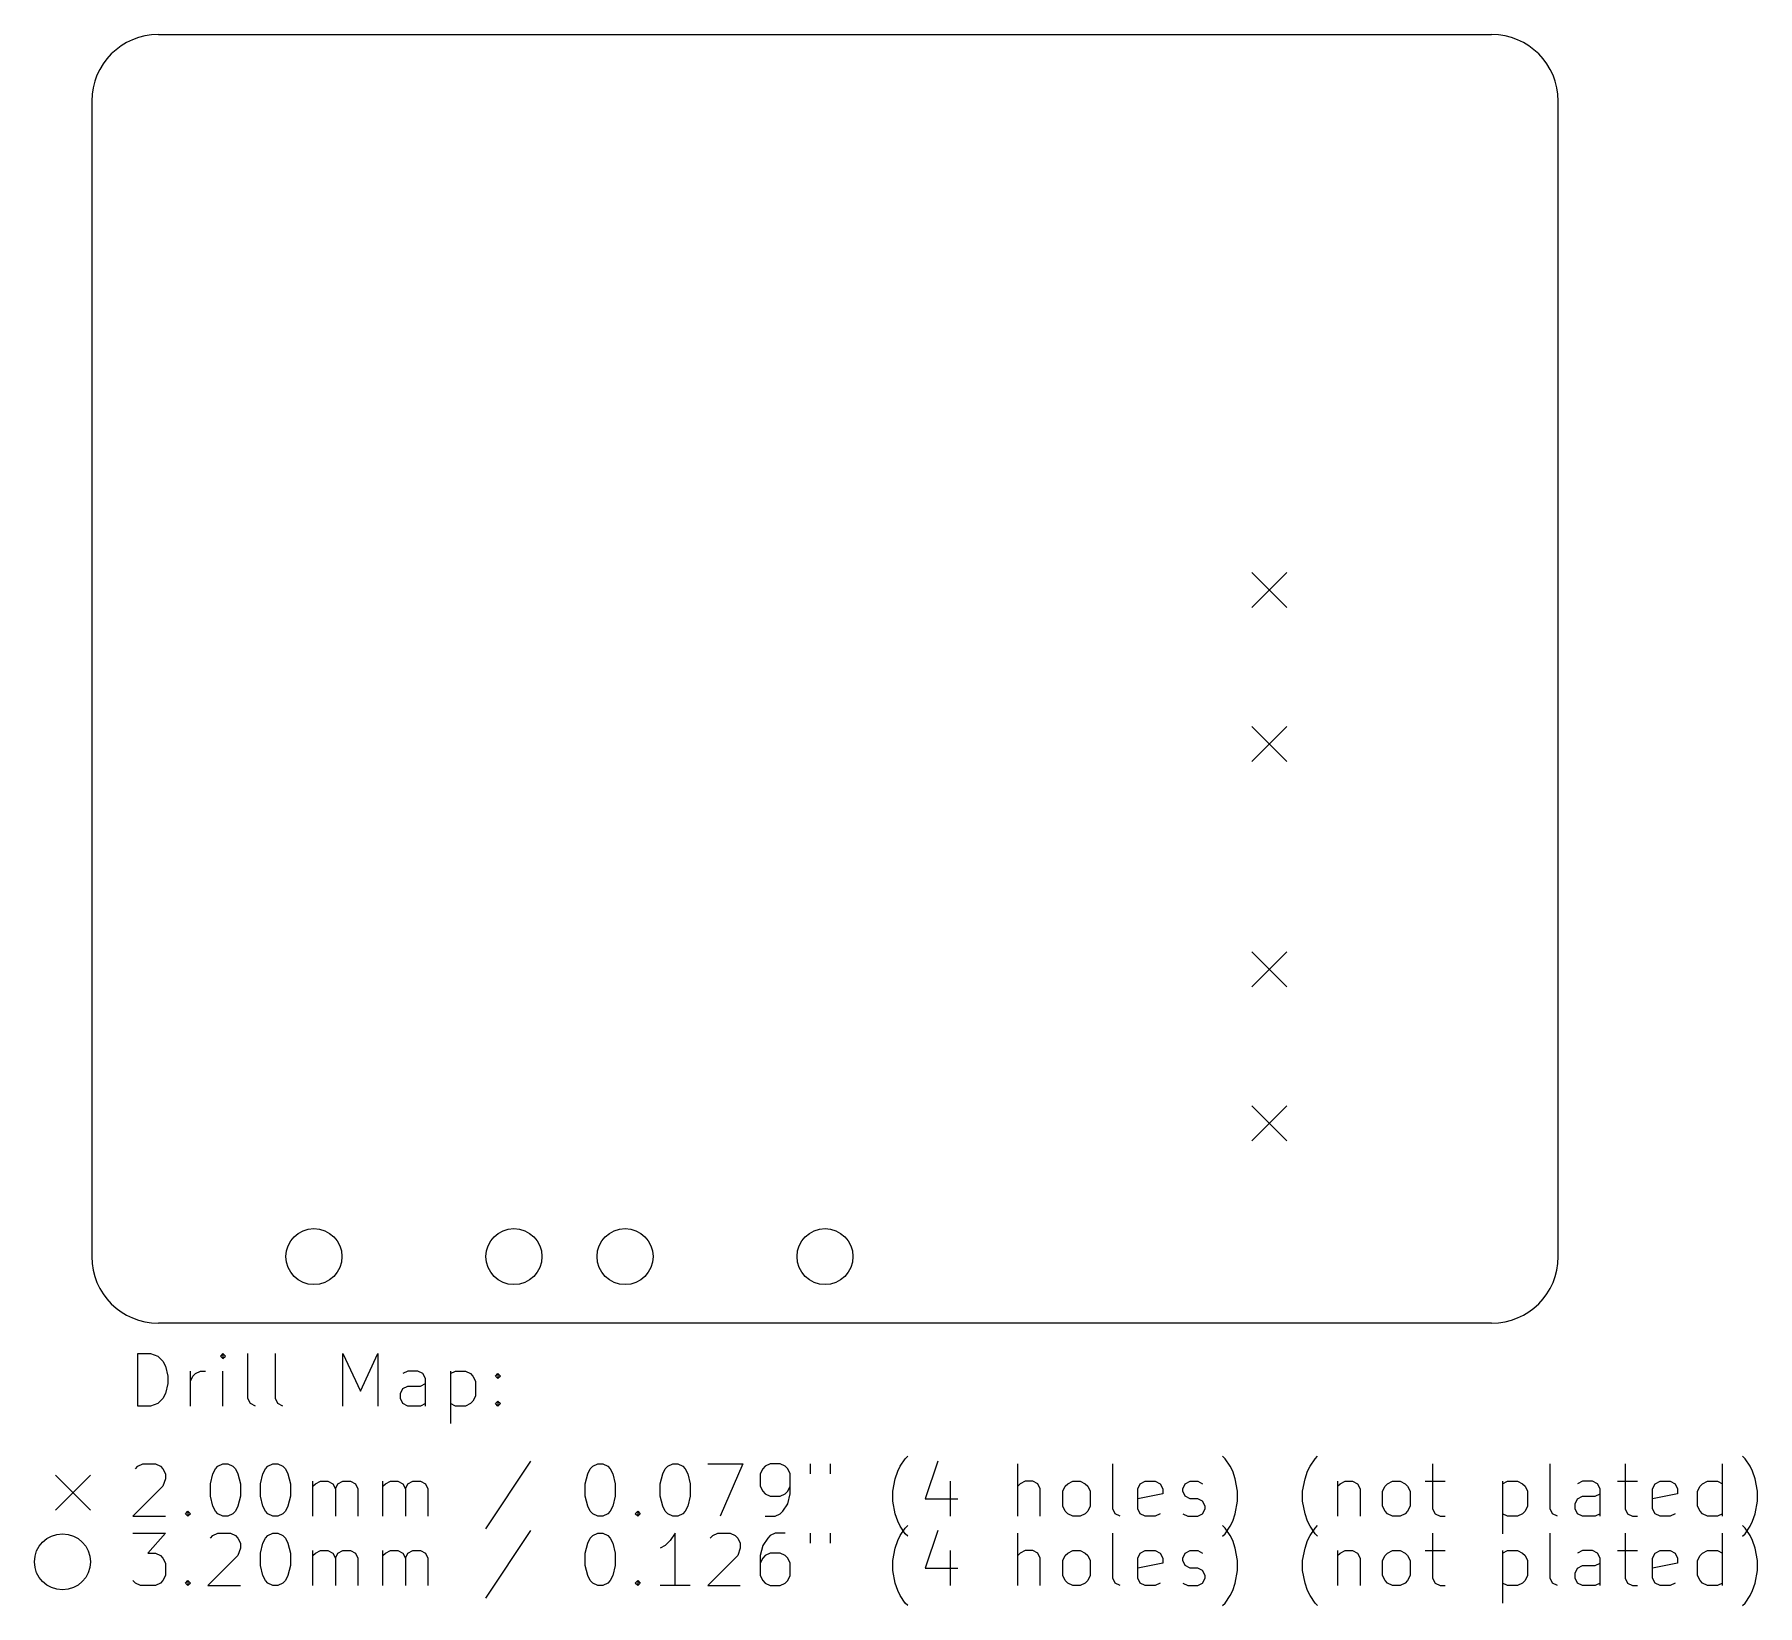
# Model space of a CAD drawing. Extents: x 97.1 to 195.5, y -124.1 to -34.3.
import ezdxf

# ---------------------------------------------------------------- set-up
doc = ezdxf.new("R2010")
doc.units = 0
doc.header["$MEASUREMENT"] = 0
doc.layers.add('BLACK', color=7, linetype='CONTINUOUS')

msp = doc.modelspace()

# ---------------------------------------------------------------- linework, layer by layer
at = {"layer": 'Black'}
for p, q in [((104.14, -34.29), (180.34, -34.29)), ((100.33, -38.1), (100.33, -104.14)), ((184.15, -104.14), (184.15, -38.1)), ((166.64, -65.04), (168.64, -67.04)), ((168.64, -65.04), (166.64, -67.04)), ((166.64, -73.84), (168.64, -75.84)), ((168.64, -73.84), (166.64, -75.84)), ((166.64, -86.72), (168.64, -88.72)), ((168.64, -86.72), (166.64, -88.72)), ((166.64, -95.52), (168.64, -97.52)), ((168.64, -95.52), (166.64, -97.52)), ((180.34, -107.95), (104.14, -107.95)), ((102.969, -112.682), (102.969, -109.682)), ((102.969, -109.682), (103.684, -109.682)), ((103.684, -109.682), (104.112, -109.825)), ((104.112, -109.825), (104.398, -110.111)), ((104.398, -110.111), (104.541, -110.396)), ((107.826, -109.682), (107.684, -109.825)), ((107.684, -109.825), (107.826, -109.968)), ((107.969, -109.825), (107.826, -109.682)), ((107.826, -109.682), (107.826, -109.968)), ((107.826, -109.968), (107.969, -109.825)), ((109.255, -112.254), (109.255, -109.682)), ((110.826, -112.254), (110.826, -109.682)), ((114.684, -112.682), (114.684, -109.682)), ((114.684, -109.682), (115.684, -111.825)), ((115.684, -111.825), (116.684, -109.682)), ((116.684, -109.682), (116.684, -112.682)), ((104.541, -110.396), (104.684, -110.968)), ((104.684, -110.968), (104.684, -111.396)), ((105.969, -112.682), (105.969, -110.682)), ((105.969, -111.254), (106.112, -110.968)), ((106.112, -110.968), (106.255, -110.825)), ((106.255, -110.825), (106.541, -110.682)), ((106.541, -110.682), (106.826, -110.682)), ((107.826, -112.682), (107.826, -110.682)), ((118.398, -110.682), (118.112, -110.825)), ((118.969, -110.682), (118.398, -110.682)), ((119.255, -110.825), (118.969, -110.682)), ((119.398, -111.111), (119.255, -110.825)), ((119.398, -112.682), (119.398, -111.111)), ((120.826, -110.682), (120.826, -113.682)), ((120.826, -110.825), (121.112, -110.682)), ((121.112, -110.682), (121.684, -110.682)), ((121.684, -110.682), (121.969, -110.825)), ((121.969, -110.825), (122.112, -110.968)), ((122.112, -110.968), (122.255, -111.254)), ((122.255, -111.254), (122.255, -112.111)), ((123.398, -110.968), (123.541, -110.825)), ((123.541, -111.111), (123.398, -110.968)), ((123.541, -110.825), (123.684, -110.968)), ((123.541, -110.825), (123.541, -111.111)), ((123.684, -110.968), (123.541, -111.111)), ((104.398, -112.254), (104.112, -112.539)), ((104.541, -111.968), (104.398, -112.254)), ((104.684, -111.396), (104.541, -111.968)), ((109.398, -112.539), (109.255, -112.254)), ((110.969, -112.539), (110.826, -112.254)), ((117.969, -111.968), (118.112, -111.682)), ((117.969, -112.254), (117.969, -111.968)), ((118.112, -112.539), (117.969, -112.254)), ((118.112, -111.682), (118.398, -111.539)), ((118.398, -111.539), (119.112, -111.539)), ((119.112, -111.539), (119.398, -111.396)), ((122.255, -112.111), (122.112, -112.396)), ((103.684, -112.682), (102.969, -112.682)), ((104.112, -112.539), (103.684, -112.682)), ((109.684, -112.682), (109.398, -112.539)), ((111.255, -112.682), (110.969, -112.539)), ((118.398, -112.682), (118.112, -112.539)), ((119.112, -112.682), (118.398, -112.682)), ((119.398, -112.539), (119.112, -112.682)), ((121.112, -112.682), (120.826, -112.539)), ((121.684, -112.682), (121.112, -112.682)), ((121.969, -112.539), (121.684, -112.682)), ((122.112, -112.396), (121.969, -112.539)), ((123.398, -112.539), (123.541, -112.396)), ((123.541, -112.682), (123.398, -112.539)), ((123.541, -112.396), (123.684, -112.539)), ((123.541, -112.396), (123.541, -112.682)), ((123.684, -112.539), (123.541, -112.682)), ((102.826, -116.268), (102.969, -116.125)), ((102.969, -116.125), (103.255, -115.982)), ((103.255, -115.982), (103.969, -115.982)), ((103.969, -115.982), (104.255, -116.125)), ((104.255, -116.125), (104.398, -116.268)), ((107.398, -116.268), (107.541, -116.125)), ((107.541, -116.125), (107.826, -115.982)), ((107.826, -115.982), (108.112, -115.982)), ((108.112, -115.982), (108.398, -116.125)), ((108.398, -116.125), (108.541, -116.268)), ((110.255, -116.268), (110.398, -116.125)), ((110.398, -116.125), (110.684, -115.982)), ((110.684, -115.982), (110.969, -115.982)), ((110.969, -115.982), (111.255, -116.125)), ((111.255, -116.125), (111.398, -116.268)), ((125.398, -115.839), (122.826, -119.696)), ((128.826, -116.268), (128.969, -116.125)), ((128.969, -116.125), (129.255, -115.982)), ((129.255, -115.982), (129.541, -115.982)), ((129.541, -115.982), (129.826, -116.125)), ((129.826, -116.125), (129.969, -116.268)), ((133.112, -116.268), (133.255, -116.125)), ((133.255, -116.125), (133.541, -115.982)), ((133.541, -115.982), (133.826, -115.982)), ((133.826, -115.982), (134.112, -116.125)), ((134.112, -116.125), (134.255, -116.268)), ((135.541, -115.982), (137.541, -115.982)), ((137.541, -115.982), (136.255, -118.982)), ((138.826, -116.125), (138.684, -116.268)), ((139.112, -115.982), (138.826, -116.125)), ((139.684, -115.982), (139.112, -115.982)), ((139.969, -116.125), (139.684, -115.982)), ((140.112, -116.268), (139.969, -116.125)), ((141.398, -115.982), (141.398, -116.554)), ((142.541, -115.982), (142.541, -116.554)), ((146.398, -116.411), (146.541, -116.125)), ((146.541, -116.125), (146.826, -115.696)), ((146.826, -115.696), (146.969, -115.554)), ((148.684, -115.839), (147.969, -117.982)), ((153.255, -118.982), (153.255, -115.982)), ((158.684, -118.554), (158.684, -115.982)), ((165.112, -115.696), (164.969, -115.554)), ((165.398, -116.125), (165.112, -115.696)), ((165.541, -116.411), (165.398, -116.125)), ((169.826, -116.411), (169.969, -116.125)), ((169.969, -116.125), (170.255, -115.696)), ((170.255, -115.696), (170.398, -115.554)), ((176.969, -115.982), (176.969, -118.554)), ((183.684, -118.554), (183.684, -115.982)), ((187.969, -115.982), (187.969, -118.554)), ((193.541, -118.982), (193.541, -115.982)), ((194.826, -115.696), (194.684, -115.554)), ((195.112, -116.125), (194.826, -115.696)), ((195.255, -116.411), (195.112, -116.125)), ((98.255, -116.625), (100.255, -118.625)), ((100.255, -116.625), (98.255, -118.625)), ((104.398, -116.268), (104.541, -116.554)), ((104.541, -116.839), (104.398, -117.268)), ((104.541, -116.554), (104.541, -116.839)), ((107.112, -117.125), (107.255, -116.554)), ((107.112, -117.839), (107.112, -117.125)), ((107.255, -116.554), (107.398, -116.268)), ((108.541, -116.268), (108.684, -116.554)), ((108.684, -116.554), (108.826, -117.125)), ((108.826, -117.125), (108.826, -117.839)), ((109.969, -117.125), (110.112, -116.554)), ((109.969, -117.839), (109.969, -117.125)), ((110.112, -116.554), (110.255, -116.268)), ((111.398, -116.268), (111.541, -116.554)), ((111.541, -116.554), (111.684, -117.125)), ((111.684, -117.125), (111.684, -117.839)), ((112.969, -118.982), (112.969, -116.982)), ((112.969, -117.268), (113.112, -117.125)), ((113.112, -117.125), (113.398, -116.982)), ((113.398, -116.982), (113.826, -116.982)), ((113.826, -116.982), (114.112, -117.125)), ((114.112, -117.125), (114.255, -117.411)), ((114.255, -117.411), (114.398, -117.125)), ((114.398, -117.125), (114.684, -116.982)), ((114.684, -116.982), (115.112, -116.982)), ((115.112, -116.982), (115.398, -117.125)), ((115.398, -117.125), (115.541, -117.411)), ((116.969, -118.982), (116.969, -116.982)), ((116.969, -117.268), (117.112, -117.125)), ((117.112, -117.125), (117.398, -116.982)), ((117.398, -116.982), (117.826, -116.982)), ((117.826, -116.982), (118.112, -117.125)), ((118.112, -117.125), (118.255, -117.411)), ((118.255, -117.411), (118.398, -117.125)), ((118.398, -117.125), (118.684, -116.982)), ((118.684, -116.982), (119.112, -116.982)), ((119.112, -116.982), (119.398, -117.125)), ((119.398, -117.125), (119.541, -117.411)), ((128.541, -117.125), (128.684, -116.554)), ((128.541, -117.839), (128.541, -117.125)), ((128.684, -116.554), (128.826, -116.268)), ((129.969, -116.268), (130.112, -116.554)), ((130.112, -116.554), (130.255, -117.125)), ((130.255, -117.125), (130.255, -117.839)), ((132.826, -117.125), (132.969, -116.554)), ((132.826, -117.839), (132.826, -117.125)), ((132.969, -116.554), (133.112, -116.268)), ((134.255, -116.268), (134.398, -116.554)), ((134.398, -116.554), (134.541, -117.125)), ((134.541, -117.125), (134.541, -117.839)), ((138.684, -116.268), (138.541, -116.554)), ((138.541, -116.554), (138.541, -117.268)), ((140.255, -116.554), (140.112, -116.268)), ((140.255, -117.696), (140.255, -116.554)), ((146.112, -117.554), (146.255, -116.839)), ((146.255, -116.839), (146.398, -116.411)), ((149.398, -116.982), (149.398, -118.982)), ((153.398, -117.125), (153.255, -117.268)), ((153.684, -116.982), (153.398, -117.125)), ((154.112, -116.982), (153.684, -116.982)), ((154.398, -117.125), (154.112, -116.982)), ((154.541, -117.411), (154.398, -117.125)), ((155.969, -117.268), (156.112, -117.125)), ((156.112, -117.125), (156.398, -116.982)), ((156.398, -116.982), (156.826, -116.982)), ((156.826, -116.982), (157.112, -117.125)), ((157.112, -117.125), (157.255, -117.268)), ((160.112, -117.411), (160.255, -117.125)), ((160.255, -117.125), (160.541, -116.982)), ((160.541, -116.982), (161.112, -116.982)), ((161.112, -116.982), (161.398, -117.125)), ((161.398, -117.125), (161.541, -117.411)), ((162.684, -117.411), (162.826, -117.125)), ((162.826, -117.125), (163.112, -116.982)), ((163.112, -116.982), (163.541, -116.982)), ((163.541, -116.982), (163.826, -117.125)), ((165.684, -116.839), (165.541, -116.411)), ((165.826, -117.554), (165.684, -116.839)), ((169.541, -117.554), (169.684, -116.839)), ((169.684, -116.839), (169.826, -116.411)), ((171.541, -116.982), (171.541, -118.982)), ((171.541, -117.268), (171.684, -117.125)), ((171.684, -117.125), (171.969, -116.982)), ((171.969, -116.982), (172.398, -116.982)), ((172.398, -116.982), (172.684, -117.125)), ((172.684, -117.125), (172.826, -117.411)), ((174.255, -117.268), (174.398, -117.125)), ((174.398, -117.125), (174.684, -116.982)), ((174.684, -116.982), (175.112, -116.982)), ((175.112, -116.982), (175.398, -117.125)), ((175.398, -117.125), (175.541, -117.268)), ((176.541, -116.982), (177.684, -116.982)), ((180.969, -116.982), (180.969, -119.982)), ((180.969, -117.125), (181.255, -116.982)), ((181.255, -116.982), (181.826, -116.982)), ((181.826, -116.982), (182.112, -117.125)), ((182.112, -117.125), (182.255, -117.268)), ((185.541, -116.982), (185.255, -117.125)), ((186.112, -116.982), (185.541, -116.982)), ((186.398, -117.125), (186.112, -116.982)), ((186.541, -117.411), (186.398, -117.125)), ((187.541, -116.982), (188.684, -116.982)), ((189.541, -117.411), (189.684, -117.125)), ((189.684, -117.125), (189.969, -116.982)), ((189.969, -116.982), (190.541, -116.982)), ((190.541, -116.982), (190.826, -117.125)), ((190.826, -117.125), (190.969, -117.411)), ((192.255, -117.268), (192.398, -117.125)), ((192.398, -117.125), (192.684, -116.982)), ((192.684, -116.982), (193.255, -116.982)), ((193.255, -116.982), (193.541, -117.125)), ((195.398, -116.839), (195.255, -116.411)), ((195.541, -117.554), (195.398, -116.839)), ((104.398, -117.268), (102.684, -118.982)), ((107.255, -118.411), (107.112, -117.839)), ((108.826, -117.839), (108.684, -118.411)), ((110.112, -118.411), (109.969, -117.839)), ((111.684, -117.839), (111.541, -118.411)), ((114.255, -117.411), (114.255, -118.982)), ((115.541, -117.411), (115.541, -118.982)), ((118.255, -117.411), (118.255, -118.982)), ((119.541, -117.411), (119.541, -118.982)), ((128.684, -118.411), (128.541, -117.839)), ((130.255, -117.839), (130.112, -118.411)), ((132.969, -118.411), (132.826, -117.839)), ((134.541, -117.839), (134.398, -118.411)), ((138.541, -117.268), (138.684, -117.554)), ((138.684, -117.554), (138.826, -117.696)), ((138.826, -117.696), (139.112, -117.839)), ((139.112, -117.839), (139.684, -117.839)), ((139.684, -117.839), (139.969, -117.696)), ((139.969, -117.696), (140.112, -117.554)), ((140.112, -117.554), (140.255, -117.268)), ((140.112, -118.268), (140.255, -117.696)), ((146.112, -118.125), (146.112, -117.554)), ((146.255, -118.839), (146.112, -118.125)), ((147.969, -117.982), (149.826, -117.982)), ((154.541, -118.982), (154.541, -117.411)), ((155.826, -117.554), (155.969, -117.268)), ((155.826, -118.411), (155.826, -117.554)), ((157.255, -117.268), (157.398, -117.554)), ((157.398, -117.554), (157.398, -118.411)), ((160.112, -118.554), (160.112, -117.411)), ((161.541, -117.696), (160.112, -117.982)), ((161.541, -117.411), (161.541, -117.696)), ((162.684, -117.554), (162.684, -117.411)), ((162.826, -117.839), (162.684, -117.554)), ((163.112, -117.982), (162.826, -117.839)), ((163.541, -117.982), (163.112, -117.982)), ((163.826, -118.125), (163.541, -117.982)), ((163.969, -118.411), (163.826, -118.125)), ((165.684, -118.839), (165.826, -118.125)), ((165.826, -118.125), (165.826, -117.554)), ((169.541, -118.125), (169.541, -117.554)), ((169.684, -118.839), (169.541, -118.125)), ((172.826, -117.411), (172.826, -118.982)), ((174.112, -117.554), (174.255, -117.268)), ((174.112, -118.411), (174.112, -117.554)), ((175.541, -117.268), (175.684, -117.554)), ((175.684, -117.554), (175.684, -118.411)), ((182.255, -117.268), (182.398, -117.554)), ((182.398, -117.554), (182.398, -118.411)), ((185.112, -118.268), (185.255, -117.982)), ((185.255, -117.982), (185.541, -117.839)), ((185.541, -117.839), (186.255, -117.839)), ((186.255, -117.839), (186.541, -117.696)), ((186.541, -118.982), (186.541, -117.411)), ((189.541, -118.554), (189.541, -117.411)), ((190.969, -117.696), (189.541, -117.982)), ((190.969, -117.411), (190.969, -117.696)), ((192.112, -117.554), (192.255, -117.268)), ((192.112, -118.411), (192.112, -117.554)), ((195.398, -118.839), (195.541, -118.125)), ((195.541, -118.125), (195.541, -117.554)), ((102.684, -118.982), (104.541, -118.982)), ((105.684, -118.839), (105.826, -118.696)), ((105.826, -118.982), (105.684, -118.839)), ((105.826, -118.696), (105.969, -118.839)), ((105.826, -118.696), (105.826, -118.982)), ((105.969, -118.839), (105.826, -118.982)), ((107.398, -118.696), (107.255, -118.411)), ((107.541, -118.839), (107.398, -118.696)), ((107.826, -118.982), (107.541, -118.839)), ((108.112, -118.982), (107.826, -118.982)), ((108.398, -118.839), (108.112, -118.982)), ((108.541, -118.696), (108.398, -118.839)), ((108.684, -118.411), (108.541, -118.696)), ((110.255, -118.696), (110.112, -118.411)), ((110.398, -118.839), (110.255, -118.696)), ((110.684, -118.982), (110.398, -118.839)), ((110.969, -118.982), (110.684, -118.982)), ((111.255, -118.839), (110.969, -118.982)), ((111.398, -118.696), (111.255, -118.839)), ((111.541, -118.411), (111.398, -118.696)), ((128.826, -118.696), (128.684, -118.411)), ((128.969, -118.839), (128.826, -118.696)), ((129.255, -118.982), (128.969, -118.839)), ((129.541, -118.982), (129.255, -118.982)), ((129.826, -118.839), (129.541, -118.982)), ((129.969, -118.696), (129.826, -118.839)), ((130.112, -118.411), (129.969, -118.696)), ((131.398, -118.839), (131.541, -118.696)), ((131.541, -118.982), (131.398, -118.839)), ((131.541, -118.696), (131.684, -118.839)), ((131.541, -118.696), (131.541, -118.982)), ((131.684, -118.839), (131.541, -118.982)), ((133.112, -118.696), (132.969, -118.411)), ((133.255, -118.839), (133.112, -118.696)), ((133.541, -118.982), (133.255, -118.839)), ((133.826, -118.982), (133.541, -118.982)), ((134.112, -118.839), (133.826, -118.982)), ((134.255, -118.696), (134.112, -118.839)), ((134.398, -118.411), (134.255, -118.696)), ((138.826, -118.982), (139.398, -118.982)), ((139.398, -118.982), (139.684, -118.839)), ((139.684, -118.839), (139.826, -118.696)), ((139.826, -118.696), (140.112, -118.268)), ((146.398, -119.268), (146.255, -118.839)), ((155.969, -118.696), (155.826, -118.411)), ((156.112, -118.839), (155.969, -118.696)), ((156.398, -118.982), (156.112, -118.839)), ((156.826, -118.982), (156.398, -118.982)), ((157.112, -118.839), (156.826, -118.982)), ((157.255, -118.696), (157.112, -118.839)), ((157.398, -118.411), (157.255, -118.696)), ((158.826, -118.839), (158.684, -118.554)), ((159.112, -118.982), (158.826, -118.839)), ((160.255, -118.839), (160.112, -118.554)), ((160.541, -118.982), (160.255, -118.839)), ((161.112, -118.982), (160.541, -118.982)), ((161.398, -118.839), (161.112, -118.982)), ((162.684, -118.839), (162.969, -118.982)), ((162.969, -118.982), (163.541, -118.982)), ((163.541, -118.982), (163.826, -118.839)), ((163.826, -118.839), (163.969, -118.554)), ((163.969, -118.554), (163.969, -118.411)), ((165.541, -119.268), (165.684, -118.839)), ((169.826, -119.268), (169.684, -118.839)), ((174.255, -118.696), (174.112, -118.411)), ((174.398, -118.839), (174.255, -118.696)), ((174.684, -118.982), (174.398, -118.839)), ((175.112, -118.982), (174.684, -118.982)), ((175.398, -118.839), (175.112, -118.982)), ((175.541, -118.696), (175.398, -118.839)), ((175.684, -118.411), (175.541, -118.696)), ((176.969, -118.554), (177.112, -118.839)), ((177.112, -118.839), (177.398, -118.982)), ((177.398, -118.982), (177.684, -118.982)), ((181.255, -118.982), (180.969, -118.839)), ((181.826, -118.982), (181.255, -118.982)), ((182.112, -118.839), (181.826, -118.982)), ((182.255, -118.696), (182.112, -118.839)), ((182.398, -118.411), (182.255, -118.696)), ((183.826, -118.839), (183.684, -118.554)), ((184.112, -118.982), (183.826, -118.839)), ((185.112, -118.554), (185.112, -118.268)), ((185.255, -118.839), (185.112, -118.554)), ((185.541, -118.982), (185.255, -118.839)), ((186.255, -118.982), (185.541, -118.982)), ((186.541, -118.839), (186.255, -118.982)), ((187.969, -118.554), (188.112, -118.839)), ((188.112, -118.839), (188.398, -118.982)), ((188.398, -118.982), (188.684, -118.982)), ((189.684, -118.839), (189.541, -118.554)), ((189.969, -118.982), (189.684, -118.839)), ((190.541, -118.982), (189.969, -118.982)), ((190.826, -118.839), (190.541, -118.982)), ((192.255, -118.696), (192.112, -118.411)), ((192.398, -118.839), (192.255, -118.696)), ((192.684, -118.982), (192.398, -118.839)), ((193.255, -118.982), (192.684, -118.982)), ((193.541, -118.839), (193.255, -118.982)), ((195.255, -119.268), (195.398, -118.839)), ((102.684, -119.942), (104.541, -119.942)), ((104.541, -119.942), (103.541, -121.085)), ((107.112, -120.228), (107.255, -120.085)), ((107.255, -120.085), (107.541, -119.942)), ((107.541, -119.942), (108.255, -119.942)), ((108.255, -119.942), (108.541, -120.085)), ((108.541, -120.085), (108.684, -120.228)), ((110.255, -120.228), (110.398, -120.085)), ((110.398, -120.085), (110.684, -119.942)), ((110.684, -119.942), (110.969, -119.942)), ((110.969, -119.942), (111.255, -120.085)), ((111.255, -120.085), (111.398, -120.228)), ((125.398, -119.799), (122.826, -123.656)), ((128.826, -120.228), (128.969, -120.085)), ((128.969, -120.085), (129.255, -119.942)), ((129.255, -119.942), (129.541, -119.942)), ((129.541, -119.942), (129.826, -120.085)), ((129.826, -120.085), (129.969, -120.228)), ((133.684, -119.942), (133.398, -120.371)), ((133.684, -122.942), (133.684, -119.942)), ((135.684, -120.228), (135.826, -120.085)), ((135.826, -120.085), (136.112, -119.942)), ((136.112, -119.942), (136.826, -119.942)), ((136.826, -119.942), (137.112, -120.085)), ((137.112, -120.085), (137.255, -120.228)), ((139.112, -120.085), (138.969, -120.228)), ((139.398, -119.942), (139.112, -120.085)), ((139.969, -119.942), (139.398, -119.942)), ((141.398, -119.942), (141.398, -120.514)), ((142.541, -119.942), (142.541, -120.514)), ((146.541, -119.554), (146.398, -119.268)), ((146.398, -120.371), (146.541, -120.085)), ((146.826, -119.982), (146.541, -119.554)), ((146.541, -120.085), (146.826, -119.656)), ((146.826, -119.656), (146.969, -119.514)), ((146.969, -120.125), (146.826, -119.982)), ((148.684, -119.799), (147.969, -121.942)), ((153.255, -122.942), (153.255, -119.942)), ((158.684, -122.514), (158.684, -119.942)), ((165.112, -119.656), (164.969, -119.514)), ((164.969, -120.125), (165.112, -119.982)), ((165.112, -119.982), (165.398, -119.554)), ((165.398, -120.085), (165.112, -119.656)), ((165.398, -119.554), (165.541, -119.268)), ((165.541, -120.371), (165.398, -120.085)), ((169.969, -119.554), (169.826, -119.268)), ((169.826, -120.371), (169.969, -120.085)), ((170.255, -119.982), (169.969, -119.554)), ((169.969, -120.085), (170.255, -119.656)), ((170.255, -119.656), (170.398, -119.514)), ((170.398, -120.125), (170.255, -119.982)), ((176.969, -119.942), (176.969, -122.514)), ((183.684, -122.514), (183.684, -119.942)), ((187.969, -119.942), (187.969, -122.514)), ((193.541, -122.942), (193.541, -119.942)), ((194.826, -119.656), (194.684, -119.514)), ((194.684, -120.125), (194.826, -119.982)), ((194.826, -119.982), (195.112, -119.554)), ((195.112, -120.085), (194.826, -119.656)), ((195.112, -119.554), (195.255, -119.268)), ((195.255, -120.371), (195.112, -120.085)), ((103.541, -121.085), (103.969, -121.085)), ((103.969, -121.085), (104.255, -121.228)), ((108.684, -120.228), (108.826, -120.514)), ((108.826, -120.799), (108.684, -121.228)), ((108.826, -120.514), (108.826, -120.799)), ((109.969, -121.085), (110.112, -120.514)), ((109.969, -121.799), (109.969, -121.085)), ((110.112, -120.514), (110.255, -120.228)), ((111.398, -120.228), (111.541, -120.514)), ((111.541, -120.514), (111.684, -121.085)), ((111.684, -121.085), (111.684, -121.799)), ((112.969, -122.942), (112.969, -120.942)), ((112.969, -121.228), (113.112, -121.085)), ((113.112, -121.085), (113.398, -120.942)), ((113.398, -120.942), (113.826, -120.942)), ((113.826, -120.942), (114.112, -121.085)), ((114.112, -121.085), (114.255, -121.371)), ((114.255, -121.371), (114.398, -121.085)), ((114.398, -121.085), (114.684, -120.942)), ((114.684, -120.942), (115.112, -120.942)), ((115.112, -120.942), (115.398, -121.085)), ((115.398, -121.085), (115.541, -121.371)), ((116.969, -122.942), (116.969, -120.942)), ((116.969, -121.228), (117.112, -121.085)), ((117.112, -121.085), (117.398, -120.942)), ((117.398, -120.942), (117.826, -120.942)), ((117.826, -120.942), (118.112, -121.085)), ((118.112, -121.085), (118.255, -121.371)), ((118.255, -121.371), (118.398, -121.085)), ((118.398, -121.085), (118.684, -120.942)), ((118.684, -120.942), (119.112, -120.942)), ((119.112, -120.942), (119.398, -121.085)), ((119.398, -121.085), (119.541, -121.371)), ((128.541, -121.085), (128.684, -120.514)), ((128.541, -121.799), (128.541, -121.085)), ((128.684, -120.514), (128.826, -120.228)), ((129.969, -120.228), (130.112, -120.514)), ((130.112, -120.514), (130.255, -121.085)), ((130.255, -121.085), (130.255, -121.799)), ((133.112, -120.656), (132.826, -120.799)), ((133.398, -120.371), (133.112, -120.656)), ((137.255, -120.228), (137.398, -120.514)), ((137.398, -120.799), (137.255, -121.228)), ((137.398, -120.514), (137.398, -120.799)), ((138.684, -120.656), (138.541, -121.228)), ((138.969, -120.228), (138.684, -120.656)), ((139.112, -121.085), (138.826, -121.228)), ((139.684, -121.085), (139.112, -121.085)), ((139.969, -121.228), (139.684, -121.085)), ((146.112, -121.514), (146.255, -120.799)), ((146.255, -120.799), (146.398, -120.371)), ((149.398, -120.942), (149.398, -122.942)), ((153.398, -121.085), (153.255, -121.228)), ((153.684, -120.942), (153.398, -121.085)), ((154.112, -120.942), (153.684, -120.942)), ((154.398, -121.085), (154.112, -120.942)), ((154.541, -121.371), (154.398, -121.085)), ((155.969, -121.228), (156.112, -121.085)), ((156.112, -121.085), (156.398, -120.942)), ((156.398, -120.942), (156.826, -120.942)), ((156.826, -120.942), (157.112, -121.085)), ((157.112, -121.085), (157.255, -121.228)), ((160.112, -121.371), (160.255, -121.085)), ((160.255, -121.085), (160.541, -120.942)), ((160.541, -120.942), (161.112, -120.942)), ((161.112, -120.942), (161.398, -121.085)), ((161.398, -121.085), (161.541, -121.371)), ((162.684, -121.371), (162.826, -121.085)), ((162.826, -121.085), (163.112, -120.942)), ((163.112, -120.942), (163.541, -120.942)), ((163.541, -120.942), (163.826, -121.085)), ((165.684, -120.799), (165.541, -120.371)), ((165.826, -121.514), (165.684, -120.799)), ((169.541, -121.514), (169.684, -120.799)), ((169.684, -120.799), (169.826, -120.371)), ((171.541, -120.942), (171.541, -122.942)), ((171.541, -121.228), (171.684, -121.085)), ((171.684, -121.085), (171.969, -120.942)), ((171.969, -120.942), (172.398, -120.942)), ((172.398, -120.942), (172.684, -121.085)), ((172.684, -121.085), (172.826, -121.371)), ((174.255, -121.228), (174.398, -121.085)), ((174.398, -121.085), (174.684, -120.942)), ((174.684, -120.942), (175.112, -120.942)), ((175.112, -120.942), (175.398, -121.085)), ((175.398, -121.085), (175.541, -121.228)), ((176.541, -120.942), (177.684, -120.942)), ((180.969, -120.942), (180.969, -123.942)), ((180.969, -121.085), (181.255, -120.942)), ((181.255, -120.942), (181.826, -120.942)), ((181.826, -120.942), (182.112, -121.085)), ((182.112, -121.085), (182.255, -121.228)), ((185.541, -120.942), (185.255, -121.085)), ((186.112, -120.942), (185.541, -120.942)), ((186.398, -121.085), (186.112, -120.942)), ((186.541, -121.371), (186.398, -121.085)), ((187.541, -120.942), (188.684, -120.942)), ((189.541, -121.371), (189.684, -121.085)), ((189.684, -121.085), (189.969, -120.942)), ((189.969, -120.942), (190.541, -120.942)), ((190.541, -120.942), (190.826, -121.085)), ((190.826, -121.085), (190.969, -121.371)), ((192.255, -121.228), (192.398, -121.085)), ((192.398, -121.085), (192.684, -120.942)), ((192.684, -120.942), (193.255, -120.942)), ((193.255, -120.942), (193.541, -121.085)), ((195.398, -120.799), (195.255, -120.371)), ((195.541, -121.514), (195.398, -120.799)), ((104.255, -121.228), (104.398, -121.371)), ((104.398, -121.371), (104.541, -121.656)), ((104.541, -121.656), (104.541, -122.371)), ((108.684, -121.228), (106.969, -122.942)), ((110.112, -122.371), (109.969, -121.799)), ((111.684, -121.799), (111.541, -122.371)), ((114.255, -121.371), (114.255, -122.942)), ((115.541, -121.371), (115.541, -122.942)), ((118.255, -121.371), (118.255, -122.942)), ((119.541, -121.371), (119.541, -122.942)), ((128.684, -122.371), (128.541, -121.799)), ((130.255, -121.799), (130.112, -122.371)), ((137.255, -121.228), (135.541, -122.942)), ((138.541, -121.228), (138.541, -122.371)), ((138.684, -121.371), (138.541, -121.656)), ((138.826, -121.228), (138.684, -121.371)), ((140.112, -121.371), (139.969, -121.228)), ((140.255, -121.656), (140.112, -121.371)), ((140.255, -122.371), (140.255, -121.656)), ((146.112, -122.085), (146.112, -121.514)), ((146.255, -122.799), (146.112, -122.085)), ((147.969, -121.942), (149.826, -121.942)), ((154.541, -122.942), (154.541, -121.371)), ((155.826, -121.514), (155.969, -121.228)), ((155.826, -122.371), (155.826, -121.514)), ((157.255, -121.228), (157.398, -121.514)), ((157.398, -121.514), (157.398, -122.371)), ((160.112, -122.514), (160.112, -121.371)), ((161.541, -121.656), (160.112, -121.942)), ((161.541, -121.371), (161.541, -121.656)), ((162.684, -121.514), (162.684, -121.371)), ((162.826, -121.799), (162.684, -121.514)), ((163.112, -121.942), (162.826, -121.799)), ((163.541, -121.942), (163.112, -121.942)), ((163.826, -122.085), (163.541, -121.942)), ((163.969, -122.371), (163.826, -122.085)), ((165.684, -122.799), (165.826, -122.085)), ((165.826, -122.085), (165.826, -121.514)), ((169.541, -122.085), (169.541, -121.514)), ((169.684, -122.799), (169.541, -122.085)), ((172.826, -121.371), (172.826, -122.942)), ((174.112, -121.514), (174.255, -121.228)), ((174.112, -122.371), (174.112, -121.514)), ((175.541, -121.228), (175.684, -121.514)), ((175.684, -121.514), (175.684, -122.371)), ((182.255, -121.228), (182.398, -121.514)), ((182.398, -121.514), (182.398, -122.371)), ((185.112, -122.228), (185.255, -121.942)), ((185.255, -121.942), (185.541, -121.799)), ((185.541, -121.799), (186.255, -121.799)), ((186.255, -121.799), (186.541, -121.656)), ((186.541, -122.942), (186.541, -121.371)), ((189.541, -122.514), (189.541, -121.371)), ((190.969, -121.656), (189.541, -121.942)), ((190.969, -121.371), (190.969, -121.656)), ((192.112, -121.514), (192.255, -121.228)), ((192.112, -122.371), (192.112, -121.514)), ((195.398, -122.799), (195.541, -122.085)), ((195.541, -122.085), (195.541, -121.514)), ((102.826, -122.799), (102.684, -122.656)), ((103.112, -122.942), (102.826, -122.799)), ((103.969, -122.942), (103.112, -122.942)), ((104.255, -122.799), (103.969, -122.942)), ((104.398, -122.656), (104.255, -122.799)), ((104.541, -122.371), (104.398, -122.656)), ((105.684, -122.799), (105.826, -122.656)), ((105.826, -122.942), (105.684, -122.799)), ((105.826, -122.656), (105.969, -122.799)), ((105.826, -122.656), (105.826, -122.942)), ((105.969, -122.799), (105.826, -122.942)), ((106.969, -122.942), (108.826, -122.942)), ((110.255, -122.656), (110.112, -122.371)), ((110.398, -122.799), (110.255, -122.656)), ((110.684, -122.942), (110.398, -122.799)), ((110.969, -122.942), (110.684, -122.942)), ((111.255, -122.799), (110.969, -122.942)), ((111.398, -122.656), (111.255, -122.799)), ((111.541, -122.371), (111.398, -122.656)), ((128.826, -122.656), (128.684, -122.371)), ((128.969, -122.799), (128.826, -122.656)), ((129.255, -122.942), (128.969, -122.799)), ((129.541, -122.942), (129.255, -122.942)), ((129.826, -122.799), (129.541, -122.942)), ((129.969, -122.656), (129.826, -122.799)), ((130.112, -122.371), (129.969, -122.656)), ((131.398, -122.799), (131.541, -122.656)), ((131.541, -122.942), (131.398, -122.799)), ((131.541, -122.656), (131.684, -122.799)), ((131.541, -122.656), (131.541, -122.942)), ((131.684, -122.799), (131.541, -122.942)), ((134.541, -122.942), (132.826, -122.942)), ((135.541, -122.942), (137.398, -122.942)), ((138.541, -122.371), (138.684, -122.656)), ((138.684, -122.656), (138.826, -122.799)), ((138.826, -122.799), (139.112, -122.942)), ((139.112, -122.942), (139.684, -122.942)), ((139.684, -122.942), (139.969, -122.799)), ((139.969, -122.799), (140.112, -122.656)), ((140.112, -122.656), (140.255, -122.371)), ((146.398, -123.228), (146.255, -122.799)), ((155.969, -122.656), (155.826, -122.371)), ((156.112, -122.799), (155.969, -122.656)), ((156.398, -122.942), (156.112, -122.799)), ((156.826, -122.942), (156.398, -122.942)), ((157.112, -122.799), (156.826, -122.942)), ((157.255, -122.656), (157.112, -122.799)), ((157.398, -122.371), (157.255, -122.656)), ((158.826, -122.799), (158.684, -122.514)), ((159.112, -122.942), (158.826, -122.799)), ((160.255, -122.799), (160.112, -122.514)), ((160.541, -122.942), (160.255, -122.799)), ((161.112, -122.942), (160.541, -122.942)), ((161.398, -122.799), (161.112, -122.942)), ((162.684, -122.799), (162.969, -122.942)), ((162.969, -122.942), (163.541, -122.942)), ((163.541, -122.942), (163.826, -122.799)), ((163.826, -122.799), (163.969, -122.514)), ((163.969, -122.514), (163.969, -122.371)), ((165.541, -123.228), (165.684, -122.799)), ((169.826, -123.228), (169.684, -122.799)), ((174.255, -122.656), (174.112, -122.371)), ((174.398, -122.799), (174.255, -122.656)), ((174.684, -122.942), (174.398, -122.799)), ((175.112, -122.942), (174.684, -122.942)), ((175.398, -122.799), (175.112, -122.942)), ((175.541, -122.656), (175.398, -122.799)), ((175.684, -122.371), (175.541, -122.656)), ((176.969, -122.514), (177.112, -122.799)), ((177.112, -122.799), (177.398, -122.942)), ((177.398, -122.942), (177.684, -122.942)), ((181.255, -122.942), (180.969, -122.799)), ((181.826, -122.942), (181.255, -122.942)), ((182.112, -122.799), (181.826, -122.942)), ((182.255, -122.656), (182.112, -122.799)), ((182.398, -122.371), (182.255, -122.656)), ((183.826, -122.799), (183.684, -122.514)), ((184.112, -122.942), (183.826, -122.799)), ((185.112, -122.514), (185.112, -122.228)), ((185.255, -122.799), (185.112, -122.514)), ((185.541, -122.942), (185.255, -122.799)), ((186.255, -122.942), (185.541, -122.942)), ((186.541, -122.799), (186.255, -122.942)), ((187.969, -122.514), (188.112, -122.799)), ((188.112, -122.799), (188.398, -122.942)), ((188.398, -122.942), (188.684, -122.942)), ((189.684, -122.799), (189.541, -122.514)), ((189.969, -122.942), (189.684, -122.799)), ((190.541, -122.942), (189.969, -122.942)), ((190.826, -122.799), (190.541, -122.942)), ((192.255, -122.656), (192.112, -122.371)), ((192.398, -122.799), (192.255, -122.656)), ((192.684, -122.942), (192.398, -122.799)), ((193.255, -122.942), (192.684, -122.942)), ((193.541, -122.799), (193.255, -122.942)), ((195.255, -123.228), (195.398, -122.799)), ((146.541, -123.514), (146.398, -123.228)), ((146.826, -123.942), (146.541, -123.514)), ((146.969, -124.085), (146.826, -123.942)), ((164.969, -124.085), (165.112, -123.942)), ((165.112, -123.942), (165.398, -123.514)), ((165.398, -123.514), (165.541, -123.228)), ((169.969, -123.514), (169.826, -123.228)), ((170.255, -123.942), (169.969, -123.514)), ((170.398, -124.085), (170.255, -123.942)), ((194.684, -124.085), (194.826, -123.942)), ((194.826, -123.942), (195.112, -123.514)), ((195.112, -123.514), (195.255, -123.228))]:
    msp.add_line(p, q, dxfattribs=at)
for centre in [(113.03, -104.14), (124.46, -104.14), (130.81, -104.14), (142.24, -104.14), (98.655, -121.585)]:
    msp.add_circle(centre, 1.6, dxfattribs=at)
for centre, start, end in [((104.14, -38.1), 90, 180), ((180.34, -38.1), 0, 90), ((104.14, -104.14), -180, -90), ((180.34, -104.14), -90, 0)]:
    msp.add_arc(centre, 3.81, start, end, dxfattribs=at)

doc.saveas('drawing.dxf')
